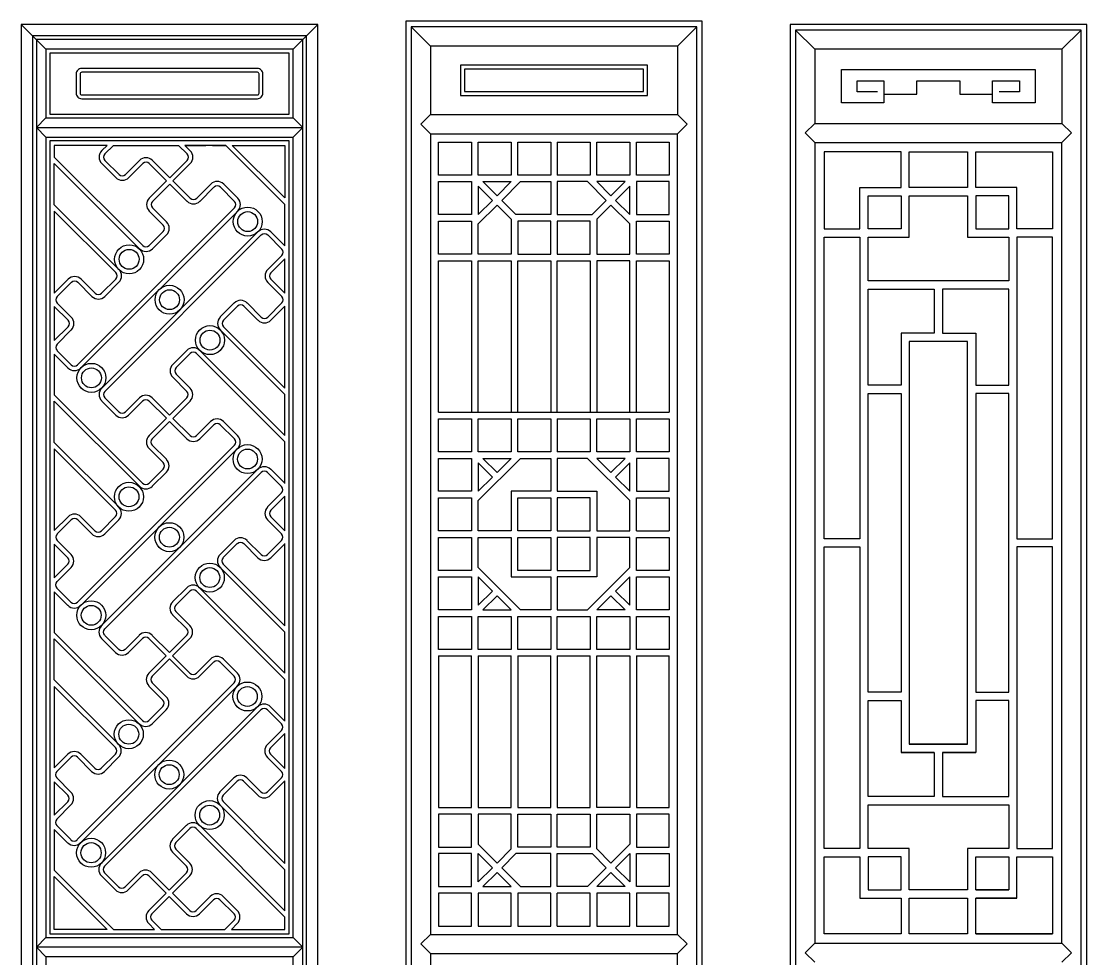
# Model space of a CAD drawing. Extents: x -66030 to 95157, y -13132 to 45879.
# Drawn here: x -62806 to -60866, y 32747 to 34455 of the extents above; entities that cross this region are included whole.
import ezdxf

# ---------------------------------------------------------------- set-up
doc = ezdxf.new("R2010")
doc.units = 0
doc.header["$LTSCALE"] = 100
doc.header["$MEASUREMENT"] = 0
for name, color, linetype in [('3', 11, 'CONTINUOUS'), ('4', 121, 'CONTINUOUS'), ('7', 105, 'CONTINUOUS')]:
    doc.layers.add(name, color=color, linetype=linetype)

msp = doc.modelspace()

# ---------------------------------------------------------------- linework, layer by layer
at = {"layer": '3'}
for p, q in [((-62806.4, 34448.9), (-62761.4, 34403.9)), ((-62311.4, 34403.9), (-62266.4, 34448.9)), ((-62096.4, 34444.8), (-62061.4, 34409.8)), ((-61611.4, 34409.8), (-61576.4, 34444.8)), ((-61396.4, 34438.9), (-61361.4, 34403.9)), ((-60911.4, 34403.9), (-60876.4, 34438.9)), ((-62061.4, 34284.8), (-62078.9, 34267.3)), ((-61611.4, 34284.8), (-61593.9, 34267.3)), ((-62761.4, 34278.9), (-62778.9, 34261.4)), ((-62778.9, 34261.4), (-62761.4, 34243.9)), ((-62311.4, 34278.9), (-62293.9, 34261.4)), ((-62311.4, 34243.9), (-62293.9, 34261.4)), ((-62078.9, 34267.3), (-62061.4, 34249.8)), ((-61361.4, 34268.9), (-61378.9, 34251.4)), ((-60911.4, 34268.9), (-60893.9, 34251.4)), ((-61378.9, 34251.4), (-61361.4, 34233.9)), ((-60911.4, 34233.9), (-60893.9, 34251.4)), ((-62659.7, 34219.3), (-62650, 34228.9)), ((-62654, 34213.3), (-62638.3, 34228.9)), ((-62530.4, 34228.9), (-62520.2, 34228.9)), ((-62520.2, 34228.9), (-62504.6, 34213.3)), ((-62508.4, 34228.9), (-62470.4, 34228.9)), ((-62508.4, 34228.9), (-62498.7, 34219.2)), ((-62458.4, 34228.9), (-62433.8, 34228.9)), ((-62326.4, 34121.4), (-62433.8, 34228.9)), ((-62326.4, 34133.2), (-62422.1, 34228.9)), ((-62422.1, 34228.9), (-62398.4, 34228.9)), ((-62386.4, 34228.9), (-62326.4, 34228.9)), ((-61986.4, 34234.8), (-61986.4, 34174.8)), ((-61974.4, 34174.8), (-61974.4, 34234.8)), ((-61914.4, 34234.8), (-61914.4, 34174.8)), ((-61902.4, 34174.8), (-61902.4, 34234.8)), ((-61842.4, 34234.8), (-61842.4, 34174.8)), ((-61830.4, 34234.8), (-61830.4, 34174.8)), ((-61770.4, 34234.8), (-61770.4, 34174.8)), ((-61758.4, 34174.8), (-61758.4, 34234.8)), ((-61698.4, 34234.8), (-61698.4, 34174.8)), ((-61686.4, 34174.8), (-61686.4, 34234.8)), ((-62746.4, 34207.3), (-62585.2, 34046.2)), ((-61204.4, 34151.9), (-61204.4, 34216.9)), ((-61189.4, 34151.9), (-61189.4, 34216.9)), ((-61083.4, 34216.9), (-61083.4, 34151.9)), ((-61068.4, 34151.9), (-61068.4, 34216.9)), ((-62746.4, 34195.8), (-62591, 34040.4)), ((-62634.2, 34170.2), (-62659.7, 34195.7)), ((-62628.4, 34176), (-62654, 34201.5)), ((-62591.1, 34201.5), (-62616.7, 34176)), ((-62585.1, 34195.7), (-62610.7, 34170.2)), ((-62541.8, 34164.2), (-62573.4, 34195.7)), ((-62536.1, 34170), (-62567.6, 34201.5)), ((-62504.6, 34201.6), (-62536.1, 34170)), ((-62498.7, 34195.7), (-62530.2, 34164.2)), ((-62573.4, 34132.7), (-62541.8, 34164.2)), ((-62530.2, 34164.2), (-62498.8, 34132.7)), ((-61986.4, 34174.8), (-62046.4, 34174.8)), ((-61914.4, 34174.8), (-61974.4, 34174.8)), ((-61842.4, 34174.8), (-61902.4, 34174.8)), ((-61770.4, 34174.8), (-61830.4, 34174.8)), ((-61698.4, 34174.8), (-61758.4, 34174.8)), ((-61626.4, 34174.8), (-61686.4, 34174.8)), ((-62567.6, 34126.9), (-62536.1, 34158.4)), ((-62536.1, 34158.4), (-62504.5, 34126.9)), ((-62487, 34132.7), (-62461.4, 34158.3)), ((-62481, 34126.9), (-62455.5, 34152.5)), ((-62443.7, 34152.5), (-62418.1, 34126.9)), ((-62437.8, 34158.3), (-62412.2, 34132.7)), ((-62046.4, 34162.8), (-61986.4, 34162.8)), ((-61986.4, 34162.8), (-61986.4, 34102.8)), ((-61974.4, 34154.4), (-61974.4, 34102.8)), ((-61948.6, 34128.6), (-61974.4, 34154.4)), ((-61965.9, 34162.8), (-61914.4, 34162.8)), ((-61940.1, 34137.1), (-61965.9, 34162.8)), ((-61914.4, 34162.8), (-61940.1, 34137.1)), ((-61626.4, 34162.8), (-61686.4, 34162.8)), ((-61686.4, 34162.8), (-61686.4, 34102.8)), ((-61279.4, 34151.9), (-61204.4, 34151.9)), ((-61279.4, 34076.9), (-61279.4, 34151.9)), ((-61083.4, 34151.9), (-61189.4, 34151.9)), ((-60993.4, 34151.9), (-61068.4, 34151.9)), ((-60993.4, 34076.9), (-60993.4, 34151.9)), ((-61974.4, 34102.8), (-61948.6, 34128.6)), ((-62628.5, 34002.9), (-62746.4, 34120.7)), ((-62634.4, 33997), (-62746.4, 34109)), ((-62418.1, 34115.1), (-62703.9, 33829.3)), ((-62412.2, 34109.2), (-62697.9, 33823.6)), ((-62547.8, 34083.6), (-62573.4, 34109.2)), ((-62541.9, 34089.5), (-62567.6, 34115.2)), ((-61986.4, 34102.8), (-62046.4, 34102.8)), ((-62046.4, 34090.8), (-61986.4, 34090.8)), ((-61986.4, 34090.8), (-61986.4, 34030.8)), ((-61686.4, 34102.8), (-61626.4, 34102.8)), ((-61686.4, 34090.8), (-61626.4, 34090.8)), ((-61686.4, 34030.8), (-61686.4, 34090.8)), ((-62660, 33786.7), (-62375.4, 34071.3)), ((-62573.5, 34046.2), (-62547.8, 34071.9)), ((-62351.9, 34071.3), (-62326.4, 34045.8)), ((-61344.4, 34076.9), (-61279.4, 34076.9)), ((-60928.4, 34076.9), (-60993.4, 34076.9)), ((-62369.4, 34065.6), (-62654.2, 33780.7)), ((-62567.5, 34040.4), (-62541.9, 34066)), ((-62332.1, 34040), (-62357.7, 34065.6)), ((-61344.4, 34061.9), (-61279.4, 34061.9)), ((-61279.4, 34061.9), (-61279.4, 33512.4)), ((-60993.4, 34061.9), (-60993.4, 33512.4)), ((-60928.4, 34061.9), (-60993.4, 34061.9)), ((-62357.7, 34002.7), (-62332.1, 34028.3)), ((-61986.4, 34030.8), (-62046.4, 34030.8)), ((-61986.4, 34030.8), (-61986.4, 34030.8)), ((-61626.4, 34030.8), (-61686.4, 34030.8)), ((-61686.4, 34030.8), (-61686.4, 34030.8)), ((-62326.4, 34022.3), (-62351.9, 33996.7)), ((-62046.4, 34018.8), (-61986.4, 34018.8)), ((-61986.4, 34018.8), (-61986.4, 33742.8)), ((-61686.4, 34018.8), (-61626.4, 34018.8)), ((-61686.4, 33742.8), (-61686.4, 34018.8)), ((-62746.4, 33959.7), (-62721, 33985)), ((-62741, 33953.5), (-62715.1, 33979.4)), ((-62703.4, 33979.4), (-62677.7, 33953.7)), ((-62697.5, 33985), (-62671.9, 33959.5)), ((-62660.2, 33959.5), (-62634.4, 33985.3)), ((-62654.2, 33953.7), (-62628.5, 33979.4)), ((-62332.1, 33953.6), (-62357.7, 33979.2)), ((-62351.9, 33985), (-62326.4, 33959.4)), ((-62721.2, 33910.2), (-62746.4, 33935.3)), ((-62715.4, 33916.1), (-62741, 33941.7)), ((-62444.1, 33916.3), (-62418.6, 33941.8)), ((-62412.7, 33935.9), (-62438.2, 33910.4)), ((-62375.4, 33910.3), (-62400.9, 33935.9)), ((-62395.1, 33941.8), (-62369.5, 33916.2)), ((-62357.7, 33916.2), (-62332.1, 33941.9)), ((-62326.4, 33935.8), (-62351.8, 33910.3)), ((-62746.4, 33873.3), (-62721.2, 33898.4)), ((-62741.2, 33866.7), (-62715.4, 33892.6)), ((-62326.4, 33775), (-62444.1, 33892.7)), ((-62438.2, 33898.6), (-62326.4, 33786.7)), ((-62715.6, 33829.3), (-62741.2, 33854.9)), ((-62530.5, 33829.9), (-62504.9, 33855.4)), ((-62481.4, 33855.4), (-62326.4, 33700.4)), ((-62721.4, 33823.6), (-62746.4, 33848.5)), ((-62499.1, 33849.6), (-62524.6, 33824)), ((-62326.4, 33688.6), (-62487.3, 33849.6)), ((-62504.9, 33780.8), (-62530.5, 33806.4)), ((-62524.6, 33812.3), (-62499, 33786.7)), ((-62746.4, 33774.5), (-62585.5, 33613.7)), ((-62746.4, 33763), (-62591.3, 33607.9)), ((-62634.5, 33737.7), (-62660, 33763.2)), ((-62654.2, 33769), (-62628.7, 33743.4)), ((-62616.9, 33743.4), (-62591.4, 33769)), ((-62585.4, 33763.2), (-62611, 33737.7)), ((-62542.1, 33731.7), (-62573.7, 33763.2)), ((-62567.9, 33769), (-62536.4, 33737.5)), ((-62536.4, 33737.5), (-62504.9, 33769)), ((-62499, 33763.2), (-62530.5, 33731.6)), ((-62046.4, 33742.8), (-61626.4, 33742.8)), ((-62573.7, 33700.1), (-62542.1, 33731.7)), ((-62567.9, 33694.4), (-62536.4, 33725.9)), ((-62536.4, 33725.9), (-62504.8, 33694.4)), ((-62530.5, 33731.6), (-62499.1, 33700.1)), ((-62487.3, 33700.1), (-62461.6, 33725.8)), ((-62481.3, 33694.4), (-62455.8, 33719.9)), ((-62444, 33719.9), (-62418.4, 33694.3)), ((-62438.1, 33725.8), (-62412.5, 33700.2)), ((-62046.4, 33730.8), (-61986.4, 33730.8)), ((-62046.4, 33730.8), (-61986.4, 33730.8)), ((-61986.4, 33730.8), (-61986.4, 33670.8)), ((-61974.4, 33730.8), (-61914.4, 33730.8)), ((-61902.4, 33730.8), (-61842.4, 33730.8)), ((-61842.4, 33730.8), (-61842.4, 33670.8)), ((-61830.4, 33730.8), (-61770.4, 33730.8)), ((-61830.4, 33730.8), (-61830.4, 33670.8)), ((-61758.4, 33730.8), (-61698.4, 33730.8)), ((-61686.4, 33730.8), (-61626.4, 33730.8)), ((-61686.4, 33730.8), (-61626.4, 33730.8)), ((-61686.4, 33670.8), (-61686.4, 33730.8)), ((-62628.8, 33570.4), (-62746.4, 33687.9)), ((-62418.4, 33682.6), (-62704.2, 33396.8)), ((-62542.2, 33657), (-62567.9, 33682.6)), ((-62634.7, 33564.5), (-62746.4, 33676.2)), ((-62412.5, 33676.7), (-62698.2, 33391)), ((-62548.1, 33651.1), (-62573.7, 33676.6)), ((-61986.4, 33670.8), (-62046.4, 33670.8)), ((-61626.4, 33670.8), (-61686.4, 33670.8)), ((-62046.4, 33658.8), (-61986.4, 33658.8)), ((-61986.4, 33658.8), (-61986.4, 33598.8)), ((-61626.4, 33658.8), (-61686.4, 33658.8)), ((-61686.4, 33658.8), (-61686.4, 33598.8)), ((-62660.3, 33354.2), (-62375.7, 33638.8)), ((-62369.7, 33633), (-62654.5, 33348.2)), ((-62573.8, 33613.7), (-62548.1, 33639.3)), ((-62567.8, 33607.9), (-62542.2, 33633.5)), ((-62332.4, 33607.5), (-62357.9, 33633)), ((-62352.2, 33638.8), (-62326.6, 33613.3)), ((-62357.9, 33570.2), (-62332.4, 33595.7)), ((-62326.6, 33589.7), (-62352.2, 33564.2)), ((-62326.6, 33589.7), (-62352.2, 33564.2)), ((-61986.4, 33598.8), (-62046.4, 33598.8)), ((-62046.4, 33586.8), (-61986.4, 33586.8)), ((-61986.4, 33586.8), (-61986.4, 33526.8)), ((-61686.4, 33598.8), (-61626.4, 33598.8)), ((-61686.4, 33526.8), (-61686.4, 33586.8)), ((-61686.4, 33586.8), (-61626.4, 33586.8)), ((-62746.4, 33527.4), (-62721.3, 33552.5)), ((-62741.3, 33521), (-62715.4, 33546.9)), ((-62703.7, 33546.9), (-62678, 33521.2)), ((-62697.8, 33552.5), (-62672.2, 33527)), ((-62660.5, 33527), (-62634.7, 33552.7)), ((-62654.5, 33521.2), (-62628.8, 33546.9)), ((-62332.4, 33521.1), (-62357.9, 33546.7)), ((-62352.2, 33552.5), (-62326.6, 33526.9)), ((-62352.2, 33552.5), (-62326.6, 33526.9)), ((-61986.4, 33526.8), (-62046.4, 33526.8)), ((-61686.4, 33526.8), (-61626.4, 33526.8)), ((-62715.6, 33483.6), (-62741.3, 33509.2)), ((-62444.4, 33483.7), (-62418.9, 33509.3)), ((-62395.4, 33509.3), (-62369.8, 33483.7)), ((-62358, 33483.7), (-62332.4, 33509.3)), ((-62046.4, 33514.8), (-61986.4, 33514.8)), ((-61986.4, 33514.8), (-61986.4, 33454.8)), ((-61686.4, 33514.8), (-61626.4, 33514.8)), ((-61686.4, 33454.8), (-61686.4, 33514.8)), ((-61279.4, 33512.4), (-61344.4, 33512.4)), ((-61279.4, 33512.4), (-61279.4, 33512.4)), ((-60993.4, 33512.4), (-60928.4, 33512.4)), ((-62721.5, 33477.7), (-62746.4, 33502.5)), ((-62413, 33503.4), (-62438.5, 33477.9)), ((-62413, 33503.4), (-62438.5, 33477.9)), ((-62375.6, 33477.8), (-62401.2, 33503.4)), ((-62375.6, 33477.8), (-62401.2, 33503.4)), ((-62326.6, 33503.3), (-62352.1, 33477.8)), ((-62326.6, 33503.3), (-62352.1, 33477.8)), ((-61344.4, 33497.4), (-61279.4, 33497.4)), ((-61279.4, 33497.4), (-61279.4, 32947.9)), ((-60993.4, 33497.4), (-60993.4, 32947.9)), ((-60928.4, 33497.4), (-60993.4, 33497.4)), ((-62746.4, 33441.1), (-62721.5, 33465.9)), ((-62438.5, 33466.1), (-62326.4, 33353.9)), ((-62438.5, 33466.1), (-62326.4, 33353.9)), ((-62741.5, 33434.1), (-62715.6, 33460)), ((-62326.4, 33342.2), (-62444.4, 33460.2)), ((-61986.4, 33454.8), (-62046.4, 33454.8)), ((-61626.4, 33454.8), (-61686.4, 33454.8)), ((-62046.4, 33442.8), (-61986.4, 33442.8)), ((-61986.4, 33442.8), (-61986.4, 33382.8)), ((-61686.4, 33442.8), (-61626.4, 33442.8)), ((-61686.4, 33382.8), (-61686.4, 33442.8)), ((-62721.7, 33391), (-62746.4, 33415.7)), ((-62715.9, 33396.8), (-62741.5, 33422.4)), ((-62530.8, 33397.4), (-62505.2, 33422.9)), ((-62499.4, 33417), (-62524.9, 33391.5)), ((-62326.4, 33255.8), (-62487.6, 33417)), ((-62481.7, 33422.9), (-62326.4, 33267.6)), ((-62505.2, 33348.3), (-62530.8, 33373.9)), ((-62524.9, 33379.7), (-62499.3, 33354.1)), ((-61986.4, 33382.8), (-62046.4, 33382.8)), ((-62046.4, 33370.8), (-61986.4, 33370.8)), ((-61986.4, 33370.8), (-61986.4, 33310.8)), ((-61626.4, 33382.8), (-61686.4, 33382.8)), ((-61686.4, 33370.8), (-61626.4, 33370.8)), ((-61686.4, 33310.8), (-61686.4, 33370.8)), ((-62746.4, 33341.7), (-62585.8, 33181.1)), ((-62746.4, 33330.2), (-62591.6, 33175.4)), ((-62634.8, 33305.1), (-62660.3, 33330.7)), ((-62654.5, 33336.4), (-62629, 33310.9)), ((-62617.2, 33310.9), (-62591.7, 33336.4)), ((-62585.7, 33330.7), (-62611.2, 33305.1)), ((-62542.4, 33299.2), (-62573.9, 33330.7)), ((-62568.2, 33336.4), (-62536.7, 33305)), ((-62536.7, 33305), (-62505.2, 33336.5)), ((-62499.3, 33330.6), (-62530.8, 33299.1)), ((-61986.4, 33310.8), (-62046.4, 33310.8)), ((-61626.4, 33310.8), (-61686.4, 33310.8)), ((-62573.9, 33267.6), (-62542.4, 33299.2)), ((-62568.2, 33261.9), (-62536.7, 33293.4)), ((-62536.7, 33293.4), (-62505.1, 33261.9)), ((-62530.8, 33299.1), (-62499.4, 33267.6)), ((-62487.6, 33267.6), (-62461.9, 33293.3)), ((-62438.4, 33293.3), (-62412.8, 33267.7)), ((-62046.4, 33298.8), (-61986.4, 33298.8)), ((-61986.4, 33022.8), (-61986.4, 33298.8)), ((-61974.4, 33298.8), (-61914.4, 33298.8)), ((-61902.4, 33298.8), (-61842.4, 33298.8)), ((-61830.4, 33298.8), (-61770.4, 33298.8)), ((-61758.4, 33298.8), (-61698.4, 33298.8)), ((-61686.4, 33298.8), (-61626.4, 33298.8)), ((-61686.4, 33298.8), (-61686.4, 33022.8)), ((-62481.6, 33261.9), (-62456.1, 33287.4)), ((-62444.3, 33287.4), (-62418.7, 33261.8)), ((-62629.1, 33137.9), (-62746.4, 33255.1)), ((-62635, 33132), (-62746.4, 33243.3)), ((-62418.7, 33250), (-62704.5, 32964.3)), ((-62412.8, 33244.2), (-62698.5, 32958.5)), ((-62548.4, 33218.6), (-62573.9, 33244.1)), ((-62542.5, 33224.4), (-62568.2, 33250.1)), ((-62660.6, 32921.7), (-62376, 33206.3)), ((-62370, 33200.5), (-62654.8, 32915.7)), ((-62574.1, 33181.1), (-62548.4, 33206.8)), ((-62568.1, 33175.4), (-62542.5, 33200.9)), ((-62332.7, 33175), (-62358.2, 33200.5)), ((-62352.5, 33206.3), (-62326.9, 33180.7)), ((-62358.2, 33137.7), (-62332.7, 33163.2)), ((-62326.9, 33157.2), (-62352.5, 33131.7)), ((-62746.4, 33095.2), (-62721.6, 33120)), ((-62698.1, 33120), (-62672.5, 33094.4)), ((-62660.8, 33094.4), (-62635, 33120.2)), ((-62352.5, 33119.9), (-62326.9, 33094.3)), ((-62741.6, 33088.4), (-62715.7, 33114.3)), ((-62703.9, 33114.3), (-62678.3, 33088.7)), ((-62654.8, 33088.7), (-62629.1, 33114.3)), ((-62332.6, 33088.6), (-62358.2, 33114.2)), ((-62721.8, 33045.1), (-62746.4, 33069.7)), ((-62715.9, 33051), (-62741.6, 33076.7)), ((-62444.7, 33051.2), (-62419.2, 33076.7)), ((-62413.3, 33070.9), (-62438.8, 33045.3)), ((-62375.9, 33045.3), (-62401.5, 33070.9)), ((-62395.7, 33076.7), (-62370.1, 33051.1)), ((-62358.3, 33051.1), (-62332.6, 33076.8)), ((-62326.9, 33070.8), (-62352.4, 33045.3)), ((-62746.4, 33008.9), (-62721.8, 33033.4)), ((-62741.8, 33001.6), (-62715.9, 33027.5)), ((-62326.4, 32909.3), (-62444.7, 33027.7)), ((-62438.8, 33033.6), (-62326.4, 32921.1)), ((-62046.4, 33022.8), (-61986.4, 33022.8)), ((-61686.4, 33022.8), (-61626.4, 33022.8)), ((-61986.4, 33010.8), (-62046.4, 33010.8)), ((-61986.4, 33010.8), (-61986.4, 33010.8)), ((-61986.4, 32950.8), (-61986.4, 33010.8)), ((-61626.4, 33010.8), (-61686.4, 33010.8)), ((-61686.4, 33010.8), (-61686.4, 33010.8)), ((-61686.4, 33010.8), (-61686.4, 32950.8)), ((-62722, 32958.5), (-62746.4, 32982.9)), ((-62716.2, 32964.3), (-62741.8, 32989.9)), ((-62531.1, 32964.9), (-62505.5, 32990.4)), ((-62499.6, 32984.5), (-62525.2, 32959)), ((-62326.4, 32823), (-62487.9, 32984.5)), ((-62482, 32990.4), (-62326.4, 32834.7)), ((-62505.5, 32915.7), (-62531.1, 32941.3)), ((-62525.2, 32947.2), (-62499.6, 32921.6)), ((-62046.4, 32950.8), (-61986.4, 32950.8)), ((-61686.4, 32950.8), (-61626.4, 32950.8)), ((-61279.4, 32947.9), (-61344.4, 32947.9)), ((-60993.4, 32947.9), (-60928.4, 32947.9)), ((-61986.4, 32938.8), (-62046.4, 32938.8)), ((-61986.4, 32878.8), (-61986.4, 32938.8)), ((-61974.4, 32887.3), (-61974.4, 32938.8)), ((-61974.4, 32938.8), (-61948.6, 32913.1)), ((-61686.4, 32938.8), (-61626.4, 32938.8)), ((-61686.4, 32878.8), (-61686.4, 32938.8)), ((-61344.4, 32932.9), (-61279.4, 32932.9)), ((-61279.4, 32932.9), (-61279.4, 32857.9)), ((-60993.4, 32932.9), (-60928.4, 32932.9)), ((-60993.4, 32857.9), (-60993.4, 32932.9)), ((-62746.4, 32908.9), (-62638.4, 32800.9)), ((-62654.8, 32903.9), (-62629.3, 32878.4)), ((-62617.5, 32878.4), (-62592, 32903.9)), ((-62568.5, 32903.9), (-62537, 32872.4)), ((-62537, 32872.4), (-62505.5, 32904)), ((-61948.6, 32913.1), (-61974.4, 32887.3)), ((-61940.1, 32904.6), (-61965.9, 32878.8)), ((-61914.4, 32878.8), (-61940.1, 32904.6)), ((-62746.4, 32897.3), (-62650, 32800.9)), ((-62635.1, 32872.6), (-62660.6, 32898.2)), ((-62586, 32898.2), (-62611.5, 32872.6)), ((-62542.7, 32866.6), (-62574.2, 32898.2)), ((-62499.6, 32898.1), (-62531.1, 32866.6)), ((-62574.2, 32835.1), (-62542.7, 32866.6)), ((-62531.1, 32866.6), (-62499.6, 32835.1)), ((-62046.4, 32878.8), (-61986.4, 32878.8)), ((-61986.4, 32866.8), (-62046.4, 32866.8)), ((-61986.4, 32806.8), (-61986.4, 32866.8)), ((-61974.4, 32866.8), (-61974.4, 32806.8)), ((-61914.4, 32866.8), (-61974.4, 32866.8)), ((-61965.9, 32878.8), (-61914.4, 32878.8)), ((-61914.4, 32806.8), (-61914.4, 32866.8)), ((-61902.4, 32866.8), (-61902.4, 32806.8)), ((-61842.4, 32866.8), (-61902.4, 32866.8)), ((-61842.4, 32806.8), (-61842.4, 32866.8)), ((-61830.4, 32806.8), (-61830.4, 32866.8)), ((-61770.4, 32866.8), (-61830.4, 32866.8)), ((-61770.4, 32806.8), (-61770.4, 32866.8)), ((-61758.4, 32866.8), (-61758.4, 32806.8)), ((-61698.4, 32866.8), (-61758.4, 32866.8)), ((-61698.4, 32806.8), (-61698.4, 32866.8)), ((-61626.4, 32878.8), (-61686.4, 32878.8)), ((-61626.4, 32866.8), (-61686.4, 32866.8)), ((-61686.4, 32866.8), (-61686.4, 32806.8)), ((-62536.9, 32860.9), (-62568.5, 32829.3)), ((-62505.4, 32829.3), (-62536.9, 32860.9)), ((-62487.9, 32835.1), (-62462.2, 32860.7)), ((-62456.4, 32854.9), (-62481.9, 32829.3)), ((-62419, 32829.3), (-62444.6, 32854.9)), ((-62438.7, 32860.7), (-62413.1, 32835.1)), ((-61279.4, 32857.9), (-61204.4, 32857.9)), ((-61204.4, 32857.9), (-61204.4, 32792.9)), ((-61189.4, 32792.9), (-61189.4, 32857.9)), ((-61189.4, 32857.9), (-61083.4, 32857.9)), ((-61083.4, 32857.9), (-61083.4, 32792.9)), ((-61068.4, 32857.9), (-60993.4, 32857.9)), ((-60993.4, 32857.9), (-61068.4, 32857.9)), ((-61068.4, 32792.9), (-61068.4, 32857.9)), ((-62563.6, 32800.9), (-62574.2, 32811.6)), ((-62568.5, 32817.6), (-62551.8, 32800.9)), ((-62435.6, 32800.9), (-62419, 32817.5)), ((-62413.1, 32811.6), (-62423.8, 32800.9)), ((-62078.9, 32774.3), (-62061.4, 32791.8)), ((-61611.4, 32791.8), (-61593.9, 32774.3)), ((-62778.9, 32768.4), (-62761.4, 32785.9)), ((-62761.4, 32750.9), (-62778.9, 32768.4)), ((-62311.4, 32785.9), (-62293.9, 32768.4)), ((-62311.4, 32750.9), (-62293.9, 32768.4)), ((-62061.4, 32756.8), (-62078.9, 32774.3)), ((-61611.4, 32756.8), (-61593.9, 32774.3)), ((-61378.9, 32758.4), (-61361.4, 32775.9)), ((-60911.4, 32775.9), (-60893.9, 32758.4)), ((-61361.4, 32740.9), (-61378.9, 32758.4)), ((-60911.4, 32740.9), (-60893.9, 32758.4))]:
    msp.add_line(p, q, dxfattribs=at)
for points in [[(-62096.4, 31884.8), (-61576.4, 31884.8), (-61576.4, 34444.8), (-62096.4, 34444.8)], [(-61396.4, 31878.9), (-60876.4, 31878.9), (-60876.4, 34438.9), (-61396.4, 34438.9)], [(-62778.9, 34421.4), (-62778.9, 31896.4), (-62293.9, 31896.4), (-62293.9, 34421.4)], [(-62318.4, 34396.9), (-62754.4, 34396.9), (-62754.4, 34285.9), (-62318.4, 34285.9)], [(-62006.4, 34319.8), (-61666.4, 34319.8), (-61666.4, 34374.8), (-62006.4, 34374.8)], [(-61999.4, 34326.8), (-61673.4, 34326.8), (-61673.4, 34367.8), (-61999.4, 34367.8)], [(-62754.4, 34236.9), (-62754.4, 32792.9), (-62318.4, 32792.9), (-62318.4, 34236.9)], [(-61931.6, 34128.6), (-61897.4, 34162.8), (-61842.4, 34162.8), (-61842.4, 34102.8), (-61905.9, 34102.8)], [(-61830.4, 34102.8), (-61766.8, 34102.8), (-61741.1, 34128.6), (-61775.3, 34162.8), (-61830.4, 34162.8)], [(-61758.4, 34162.8), (-61732.6, 34137.1), (-61706.8, 34162.8)], [(-61698.4, 34102.8), (-61698.4, 34154.4), (-61724.1, 34128.6)], [(-61264.4, 34061.9), (-61189.4, 34061.9), (-61189.4, 34136.9), (-61083.4, 34136.9), (-61083.4, 34061.9), (-61008.4, 34061.9), (-61008.4, 33981.9), (-61264.4, 33981.9)], [(-61264.4, 34136.9), (-61204.4, 34136.9), (-61204.4, 34076.9), (-61264.4, 34076.9)], [(-61068.4, 34076.9), (-61008.4, 34076.9), (-61008.4, 34136.9), (-61068.4, 34136.9)], [(-61974.4, 34030.8), (-61974.4, 34085.9), (-61940.1, 34120.1), (-61914.4, 34094.4), (-61914.4, 34030.8)], [(-61758.4, 34094.4), (-61758.4, 34030.8), (-61698.4, 34030.8), (-61698.4, 34085.9), (-61732.6, 34120.1)], [(-61842.4, 34090.8), (-61902.4, 34090.8), (-61902.4, 34030.8), (-61842.4, 34030.8)], [(-61830.4, 34030.8), (-61770.4, 34030.8), (-61770.4, 34090.8), (-61830.4, 34090.8)], [(-61204.4, 33791.9), (-61264.4, 33791.9), (-61264.4, 33966.9), (-61143.9, 33966.9), (-61143.9, 33886.9), (-61204.4, 33886.9)], [(-61128.9, 33886.9), (-61068.4, 33886.9), (-61068.4, 33791.9), (-61008.4, 33791.9), (-61008.4, 33966.9), (-61128.9, 33966.9)], [(-61264.4, 33776.9), (-61204.4, 33776.9), (-61204.4, 33232.9), (-61264.4, 33232.9)], [(-61068.4, 33232.9), (-61008.4, 33232.9), (-61008.4, 33776.9), (-61068.4, 33776.9)], [(-61974.4, 33670.8), (-61974.4, 33730.8), (-61914.4, 33730.8), (-61914.4, 33670.8)], [(-61758.4, 33670.8), (-61758.4, 33730.8), (-61698.4, 33730.8), (-61698.4, 33670.8)], [(-61914.4, 33526.8), (-61974.4, 33526.8), (-61974.4, 33581.9), (-61897.4, 33658.8), (-61842.4, 33658.8), (-61842.4, 33598.8), (-61914.4, 33598.8)], [(-61974.4, 33598.8), (-61948.6, 33624.6), (-61974.4, 33650.4)], [(-61965.9, 33658.8), (-61914.4, 33658.8), (-61940.1, 33633.1)], [(-61830.4, 33598.8), (-61758.4, 33598.8), (-61758.4, 33526.8), (-61698.4, 33526.8), (-61698.4, 33581.9), (-61775.3, 33658.8), (-61830.4, 33658.8)], [(-61732.6, 33633.1), (-61706.8, 33658.8), (-61758.4, 33658.8)], [(-61698.4, 33598.8), (-61698.4, 33650.4), (-61724.1, 33624.6)], [(-61902.4, 33526.8), (-61902.4, 33586.8), (-61842.4, 33586.8), (-61842.4, 33526.8)], [(-61830.4, 33526.8), (-61770.4, 33526.8), (-61770.4, 33586.8), (-61830.4, 33586.8)], [(-61914.4, 33514.8), (-61914.4, 33442.8), (-61842.4, 33442.8), (-61842.4, 33382.8), (-61897.4, 33382.8), (-61974.4, 33459.8), (-61974.4, 33514.8)], [(-61842.4, 33514.8), (-61842.4, 33454.8), (-61902.4, 33454.8), (-61902.4, 33514.8)], [(-61830.4, 33382.8), (-61775.3, 33382.8), (-61698.4, 33459.8), (-61698.4, 33514.8), (-61758.4, 33514.8), (-61758.4, 33442.8), (-61830.4, 33442.8)], [(-61830.4, 33514.8), (-61830.4, 33454.8), (-61770.4, 33454.8), (-61770.4, 33514.8)], [(-61974.4, 33391.3), (-61948.6, 33417.1), (-61974.4, 33442.8)], [(-61698.4, 33391.3), (-61698.4, 33442.8), (-61724.1, 33417.1)], [(-61965.9, 33382.8), (-61914.4, 33382.8), (-61940.1, 33408.6)], [(-61732.6, 33408.6), (-61706.8, 33382.8), (-61758.4, 33382.8)], [(-61974.4, 33310.8), (-61974.4, 33370.8), (-61914.4, 33370.8), (-61914.4, 33310.8)], [(-61842.4, 33310.8), (-61902.4, 33310.8), (-61902.4, 33370.8), (-61842.4, 33370.8)], [(-61830.4, 33370.8), (-61770.4, 33370.8), (-61770.4, 33310.8), (-61830.4, 33310.8)], [(-61758.4, 33310.8), (-61758.4, 33370.8), (-61698.4, 33370.8), (-61698.4, 33310.8)], [(-61189.4, 32947.9), (-61264.4, 32947.9), (-61264.4, 33027.9), (-61008.4, 33027.9), (-61008.4, 32947.9), (-61083.4, 32947.9), (-61083.4, 32872.9), (-61189.4, 32872.9)], [(-61974.4, 33010.8), (-61974.4, 32955.8), (-61940.1, 32921.6), (-61914.4, 32947.3), (-61914.4, 33010.8)], [(-61842.4, 32950.8), (-61902.4, 32950.8), (-61902.4, 33010.8), (-61842.4, 33010.8)], [(-61830.4, 33010.8), (-61770.4, 33010.8), (-61770.4, 32950.8), (-61830.4, 32950.8)], [(-61758.4, 32947.3), (-61758.4, 33010.8), (-61698.4, 33010.8), (-61698.4, 32955.8), (-61732.6, 32921.6)], [(-61931.6, 32913.1), (-61897.4, 32878.8), (-61842.4, 32878.8), (-61842.4, 32938.8), (-61905.9, 32938.8)], [(-61830.4, 32938.8), (-61766.8, 32938.8), (-61741.1, 32913.1), (-61775.3, 32878.8), (-61830.4, 32878.8)], [(-61698.4, 32938.8), (-61698.4, 32887.3), (-61724.1, 32913.1)], [(-61204.4, 32872.9), (-61204.4, 32932.9), (-61264.4, 32932.9), (-61264.4, 32872.9)], [(-61758.4, 32878.8), (-61732.6, 32904.6), (-61706.8, 32878.8)]]:
    msp.add_lwpolyline(points, close=True, dxfattribs=at)
for points in [[(-62696.4, 34313.9), (-62376.4, 34313.9, 0.414214), (-62366.4, 34323.9), (-62366.4, 34358.9, 0.414214), (-62376.4, 34368.9), (-62696.4, 34368.9, 0.414214), (-62706.4, 34358.9), (-62706.4, 34323.9, 0.414214)], [(-62696.4, 34320.9), (-62376.4, 34320.9, 0.414214), (-62373.4, 34323.9), (-62373.4, 34358.9, 0.414214), (-62376.4, 34361.9), (-62696.4, 34361.9, 0.414214), (-62699.4, 34358.9), (-62699.4, 34323.9, 0.414214)]]:
    msp.add_lwpolyline(points, format="xyb", close=True, dxfattribs=at)
for points in [[(-61247.5, 34326.4), (-61284.4, 34326.4), (-61284.4, 34346.2), (-61235.5, 34346.2), (-61235.5, 34306.6), (-61312.8, 34306.6), (-61312.8, 34366.8), (-60960.4, 34366.8), (-60960.4, 34306.6), (-61037.7, 34306.6), (-61037.7, 34346.2), (-60988.7, 34346.2), (-60988.7, 34326.4), (-61025.6, 34326.4)], [(-61235.5, 34322.1), (-61175.9, 34322.1), (-61175.9, 34346.2), (-61097.2, 34346.2), (-61097.2, 34322.1), (-61037.7, 34322.1)], [(-61974.4, 33742.8), (-61974.4, 34018.8), (-61914.4, 34018.8), (-61914.4, 33742.8)], [(-61902.4, 33742.8), (-61902.4, 34018.8), (-61842.4, 34018.8), (-61842.4, 33742.8)], [(-61830.4, 33742.8), (-61830.4, 34018.8), (-61770.4, 34018.8), (-61770.4, 33742.8)], [(-61698.4, 33742.8), (-61698.4, 34018.8), (-61758.4, 34018.8), (-61758.4, 33742.8)], [(-61083.4, 33137.9), (-61189.4, 33137.9), (-61083.4, 33137.9), (-61083.4, 33871.9), (-61189.4, 33871.9), (-61189.4, 33137.9)], [(-61842.4, 33670.8), (-61902.4, 33670.8), (-61902.4, 33730.8), (-61842.4, 33730.8)], [(-61830.4, 33730.8), (-61770.4, 33730.8), (-61770.4, 33670.8), (-61830.4, 33670.8)], [(-61974.4, 33298.8), (-61974.4, 33022.8), (-61914.4, 33022.8), (-61914.4, 33298.8)], [(-61902.4, 33298.8), (-61902.4, 33022.8), (-61842.4, 33022.8), (-61842.4, 33298.8)], [(-61830.4, 33298.8), (-61830.4, 33022.8), (-61770.4, 33022.8), (-61770.4, 33298.8)], [(-61698.4, 33298.8), (-61698.4, 33022.8), (-61758.4, 33022.8), (-61758.4, 33298.8)], [(-61143.9, 33122.9), (-61204.4, 33122.9), (-61143.9, 33122.9), (-61143.9, 33042.9), (-61264.4, 33042.9), (-61264.4, 33217.9), (-61204.4, 33217.9), (-61204.4, 33122.9)], [(-61128.9, 33122.9), (-61068.4, 33122.9), (-61128.9, 33122.9), (-61128.9, 33042.9), (-61008.4, 33042.9), (-61008.4, 33217.9), (-61068.4, 33217.9), (-61068.4, 33122.9)], [(-61068.4, 32872.9), (-61008.4, 32872.9), (-61068.4, 32872.9), (-61068.4, 32932.9), (-61008.4, 32932.9), (-61008.4, 32872.9)]]:
    msp.add_lwpolyline(points, dxfattribs=at)
for centre, radius in [((-62394.1, 34090), 26.4), ((-62394.1, 34090), 18.1), ((-62610, 34021.3), 26.4), ((-62610, 34021.3), 18.1), ((-62536.4, 33947.7), 26.4), ((-62536.4, 33947.7), 18.1), ((-62462.8, 33874.1), 26.4), ((-62462.8, 33874.1), 18.1), ((-62678.7, 33805.4), 26.4), ((-62678.7, 33805.4), 18.1), ((-62394.4, 33657.5), 26.4), ((-62394.4, 33657.5), 18.1), ((-62610.3, 33588.8), 26.4), ((-62610.3, 33588.8), 18.1), ((-62536.7, 33515.2), 26.4), ((-62536.7, 33515.2), 18.1), ((-62463.1, 33441.6), 26.4), ((-62463.1, 33441.6), 18.1), ((-62679, 33372.9), 26.4), ((-62679, 33372.9), 18.1), ((-62394.7, 33225), 26.4), ((-62394.7, 33225), 26.4), ((-62394.7, 33225), 18.1), ((-62394.7, 33225), 18.1), ((-62610.6, 33156.3), 26.4), ((-62610.6, 33156.3), 18.1), ((-62537, 33082.7), 26.4), ((-62537, 33082.7), 18.1), ((-62463.4, 33009), 26.4), ((-62463.4, 33009), 18.1), ((-62679.3, 32940.4), 26.4), ((-62679.3, 32940.4), 18.4)]:
    msp.add_circle(centre, radius, dxfattribs=at)
for centre, radius, start, end in [((-62648, 34207.5), 16.6, 135, 225), ((-62648.1, 34207.4), 8.31, 135, 225), ((-62579.4, 34189.8), 16.6, 45, 135), ((-62510.5, 34207.4), 8.31, 315, 45), ((-62510.5, 34207.4), 16.6, 315, 45), ((-62579.2, 34189.9), 8.31, 45, 135), ((-62622.4, 34182), 16.6, 225, 315), ((-62622.5, 34181.8), 8.31, 225, 315), ((-62449.6, 34146.6), 16.6, 45, 135), ((-62449.6, 34146.6), 8.31, 45, 135), ((-62561.6, 34120.9), 16.6, 135, 225), ((-62561.7, 34121), 8.31, 135, 225), ((-62492.8, 34138.7), 16.6, 225, 315), ((-62492.9, 34138.6), 8.31, 225, 315), ((-62424, 34121), 8.31, 315, 45), ((-62424, 34121), 16.6, 315, 45), ((-62553.7, 34077.7), 16.6, 315, 45), ((-62553.7, 34077.7), 8.31, 315, 45), ((-62363.7, 34059.6), 16.6, 45, 135), ((-62363.5, 34059.7), 8.31, 45, 135), ((-62579.2, 34052.2), 16.6, 225, 315), ((-62579.4, 34052.1), 8.31, 225, 315), ((-62338, 34034.2), 8.31, 315, 45), ((-62709.2, 33973.3), 16.6, 45, 135), ((-62640.3, 33991.2), 8.31, 315, 45), ((-62640.3, 33991.2), 16.6, 315, 45), ((-62345.9, 33991), 16.6, 135, 225), ((-62346, 33990.9), 8.31, 135, 225), ((-62709.2, 33973.5), 8.31, 45, 135), ((-62735.1, 33947.6), 8.31, 135, 225), ((-62665.9, 33965.5), 16.6, 225, 315), ((-62666.1, 33965.4), 8.31, 225, 315), ((-62337.9, 33947.7), 8.31, 315, 45), ((-62406.8, 33930), 16.6, 45, 135), ((-62406.8, 33930), 8.31, 45, 135), ((-62727.1, 33904.3), 16.6, 315, 45), ((-62432.4, 33904.5), 16.6, 135, 225), ((-62363.6, 33922.1), 8.31, 225, 315), ((-62727.1, 33904.3), 8.31, 315, 45), ((-62432.4, 33904.5), 8.31, 135, 225), ((-62363.6, 33922.1), 16.6, 225, 315), ((-62735.4, 33860.8), 8.31, 135, 225), ((-62493.2, 33843.7), 16.6, 45, 135), ((-62493.2, 33843.7), 8.31, 45, 135), ((-62709.7, 33835.3), 16.6, 225, 315), ((-62709.8, 33835.2), 8.31, 225, 315), ((-62518.7, 33818.2), 16.6, 135, 225), ((-62518.7, 33818.2), 8.31, 135, 225), ((-62648.2, 33775), 16.6, 135, 225), ((-62648.4, 33774.9), 8.31, 135, 225), ((-62510.8, 33774.9), 8.31, 315, 45), ((-62510.8, 33774.9), 16.6, 315, 45), ((-62579.7, 33757.2), 16.6, 45, 135), ((-62579.5, 33757.3), 8.31, 45, 135), ((-62622.7, 33749.4), 16.6, 225, 315), ((-62622.8, 33749.3), 8.31, 225, 315), ((-62449.9, 33714), 16.6, 45, 135), ((-62449.9, 33714), 8.31, 45, 135), ((-62561.9, 33688.4), 16.6, 135, 225), ((-62493.2, 33706), 8.31, 225, 315), ((-62424.3, 33688.4), 16.6, 315, 45), ((-62562, 33688.5), 8.31, 135, 225), ((-62493.1, 33706.1), 16.6, 225, 315), ((-62424.3, 33688.4), 8.31, 315, 45), ((-62554, 33645.2), 8.31, 315, 45), ((-62554, 33645.2), 16.6, 315, 45), ((-62363.9, 33627), 16.6, 45, 135), ((-62363.8, 33627.2), 8.31, 45, 135), ((-62579.5, 33619.7), 16.6, 225, 315), ((-62579.7, 33619.6), 8.31, 225, 315), ((-62338.3, 33601.6), 8.31, 315, 45), ((-62640.6, 33558.6), 8.31, 315, 45), ((-62640.6, 33558.6), 16.6, 315, 45), ((-62346.2, 33558.4), 16.6, 135, 225), ((-62346.3, 33558.3), 8.31, 135, 225), ((-62346.3, 33558.3), 8.31, 135, 225), ((-62709.5, 33540.8), 16.6, 45, 135), ((-62709.5, 33541), 8.31, 45, 135), ((-62666.4, 33532.8), 8.31, 225, 315), ((-62735.4, 33515.1), 8.31, 135, 225), ((-62666.2, 33533), 16.6, 225, 315), ((-62407.1, 33497.5), 16.6, 45, 135), ((-62407.1, 33497.5), 8.31, 45, 135), ((-62407.1, 33497.5), 8.31, 45, 135), ((-62338.2, 33515.2), 8.31, 315, 45), ((-62727.4, 33471.8), 8.31, 315, 45), ((-62727.4, 33471.8), 16.6, 315, 45), ((-62432.7, 33472), 16.6, 135, 225), ((-62432.7, 33472), 8.31, 135, 225), ((-62432.7, 33472), 8.31, 135, 225), ((-62363.9, 33489.6), 16.6, 225, 315), ((-62363.9, 33489.6), 16.6, 225, 315), ((-62363.9, 33489.6), 8.31, 225, 315), ((-62735.7, 33428.3), 8.31, 135, 225), ((-62493.5, 33411.2), 16.6, 45, 135), ((-62493.5, 33411.2), 8.31, 45, 135), ((-62709.9, 33402.8), 16.6, 225, 315), ((-62710.1, 33402.7), 8.31, 225, 315), ((-62519, 33385.6), 16.6, 135, 225), ((-62519, 33385.6), 8.31, 135, 225), ((-62648.5, 33342.4), 16.6, 135, 225), ((-62511.1, 33342.4), 16.6, 315, 45), ((-62648.7, 33342.3), 8.31, 135, 225), ((-62579.9, 33324.7), 16.6, 45, 135), ((-62579.8, 33324.8), 8.31, 45, 135), ((-62511.1, 33342.4), 8.31, 315, 45), ((-62623.1, 33316.8), 8.31, 225, 315), ((-62623, 33316.9), 16.6, 225, 315), ((-62450.2, 33281.5), 16.6, 45, 135), ((-62450.2, 33281.5), 8.31, 45, 135), ((-62562.2, 33255.9), 16.6, 135, 225), ((-62562.3, 33256), 8.31, 135, 225), ((-62493.4, 33273.6), 16.6, 225, 315), ((-62493.5, 33273.5), 8.31, 225, 315), ((-62424.6, 33255.9), 8.31, 315, 45), ((-62424.6, 33255.9), 16.6, 315, 45), ((-62554.3, 33212.7), 8.31, 315, 45), ((-62554.3, 33212.7), 16.6, 315, 45), ((-62364.2, 33194.5), 16.6, 45, 135), ((-62364.1, 33194.6), 8.31, 45, 135), ((-62579.8, 33187.1), 16.6, 225, 315), ((-62579.9, 33187), 8.31, 225, 315), ((-62338.6, 33169.1), 8.31, 315, 45), ((-62640.9, 33126.1), 16.6, 315, 45), ((-62346.5, 33125.9), 16.6, 135, 225), ((-62709.8, 33108.2), 16.6, 45, 135), ((-62709.8, 33108.5), 8.31, 45, 135), ((-62640.9, 33126.1), 8.31, 315, 45), ((-62346.6, 33125.8), 8.31, 135, 225), ((-62735.7, 33082.6), 8.31, 135, 225), ((-62666.5, 33100.4), 16.6, 225, 315), ((-62666.7, 33100.3), 8.31, 225, 315), ((-62407.4, 33065), 16.6, 45, 135), ((-62338.5, 33082.7), 8.31, 315, 45), ((-62407.4, 33065), 8.31, 45, 135), ((-62727.7, 33039.3), 8.31, 315, 45), ((-62727.7, 33039.3), 16.6, 315, 45), ((-62433, 33039.4), 16.6, 135, 225), ((-62433, 33039.4), 8.31, 135, 225), ((-62364.2, 33057), 16.6, 225, 315), ((-62364.2, 33057), 8.31, 225, 315), ((-62736, 32995.7), 8.31, 135, 225), ((-62493.8, 32978.6), 16.6, 45, 135), ((-62493.8, 32978.6), 8.31, 45, 135), ((-62710.4, 32970.1), 8.31, 225, 315), ((-62519.3, 32953.1), 16.6, 135, 225), ((-62710.2, 32970.3), 16.6, 225, 315), ((-62519.3, 32953.1), 8.31, 135, 225), ((-62648.8, 32909.9), 16.6, 135, 225), ((-62649, 32909.8), 8.31, 135, 225), ((-62580.2, 32892.2), 16.6, 45, 135), ((-62511.3, 32909.9), 8.31, 315, 45), ((-62511.3, 32909.9), 16.6, 315, 45), ((-62580.1, 32892.3), 8.31, 45, 135), ((-62623.3, 32884.4), 16.6, 225, 315), ((-62623.4, 32884.3), 8.31, 225, 315), ((-62450.5, 32849), 16.6, 45, 135), ((-62450.5, 32849), 8.31, 45, 135), ((-62562.5, 32823.3), 16.6, 135, 225), ((-62562.6, 32823.4), 8.31, 135, 225), ((-62493.7, 32841.1), 16.6, 225, 315), ((-62493.8, 32841), 8.31, 225, 315), ((-62424.9, 32823.4), 8.31, 315, 45), ((-62424.9, 32823.4), 16.6, 315, 45)]:
    msp.add_arc(centre, radius, start, end, dxfattribs=at)
at = {"layer": '4'}
for points in [[(-62106.4, 31874.8), (-61566.4, 31874.8), (-61566.4, 34454.8), (-62106.4, 34454.8)], [(-62806.4, 31868.9), (-62266.4, 31868.9), (-62266.4, 34448.9), (-62806.4, 34448.9)], [(-61406.4, 31868.9), (-60866.4, 31868.9), (-60866.4, 34448.9), (-61406.4, 34448.9)]]:
    msp.add_lwpolyline(points, close=True, dxfattribs=at)
at = {"layer": '7'}
for p, q in [((-61611.4, 34409.8), (-62061.4, 34409.8)), ((-62061.4, 34409.8), (-62061.4, 34284.8)), ((-61611.4, 34409.8), (-61611.4, 34284.8)), ((-60911.4, 34403.9), (-61361.4, 34403.9)), ((-61361.4, 34403.9), (-61361.4, 34268.9)), ((-60911.4, 34403.9), (-60911.4, 34268.9)), ((-62061.4, 34284.8), (-61611.4, 34284.8)), ((-62778.9, 34261.4), (-62293.9, 34261.4)), ((-61611.4, 34249.8), (-61593.9, 34267.3)), ((-61361.4, 34268.9), (-60911.4, 34268.9)), ((-62761.4, 34243.9), (-62761.4, 32785.9)), ((-62761.4, 34243.9), (-62311.4, 34243.9)), ((-62311.4, 32785.9), (-62311.4, 34243.9)), ((-62061.4, 34249.8), (-62061.4, 32791.8)), ((-62061.4, 34249.8), (-61611.4, 34249.8)), ((-61611.4, 32791.8), (-61611.4, 34249.8)), ((-62650, 34228.9), (-62746.4, 34228.9)), ((-62746.4, 34228.9), (-62746.4, 34207.3)), ((-62638.3, 34228.9), (-62520.2, 34228.9)), ((-62602.4, 34228.9), (-62542.4, 34228.9)), ((-62433.8, 34228.9), (-62508.4, 34228.9)), ((-62422.1, 34228.9), (-62326.4, 34228.9)), ((-62326.4, 34228.9), (-62326.4, 34133.2)), ((-62046.4, 34234.8), (-61986.4, 34234.8)), ((-62046.4, 34234.8), (-61986.4, 34234.8)), ((-62046.4, 34234.8), (-61986.4, 34234.8)), ((-62046.4, 34174.8), (-62046.4, 34234.8)), ((-61974.4, 34234.8), (-61914.4, 34234.8)), ((-61974.4, 34234.8), (-61914.4, 34234.8)), ((-61902.4, 34234.8), (-61842.4, 34234.8)), ((-61830.4, 34234.8), (-61770.4, 34234.8)), ((-61830.4, 34234.8), (-61770.4, 34234.8)), ((-61758.4, 34234.8), (-61698.4, 34234.8)), ((-61758.4, 34234.8), (-61698.4, 34234.8)), ((-61686.4, 34234.8), (-61626.4, 34234.8)), ((-61686.4, 34234.8), (-61626.4, 34234.8)), ((-61626.4, 34234.8), (-61626.4, 34174.8)), ((-61361.4, 34233.9), (-61361.4, 32775.9)), ((-61361.4, 34233.9), (-60911.4, 34233.9)), ((-60911.4, 32775.9), (-60911.4, 34233.9)), ((-61204.4, 34216.9), (-61344.4, 34216.9)), ((-61344.4, 34216.9), (-61344.4, 34076.9)), ((-61189.4, 34216.9), (-61083.4, 34216.9)), ((-61068.4, 34216.9), (-60928.4, 34216.9)), ((-60928.4, 34216.9), (-60928.4, 34076.9)), ((-62746.4, 34120.7), (-62746.4, 34195.8)), ((-62046.4, 34102.8), (-62046.4, 34162.8)), ((-61626.4, 34102.8), (-61626.4, 34162.8)), ((-62746.4, 34109), (-62746.4, 33959.7)), ((-62326.4, 34045.8), (-62326.4, 34121.4)), ((-62046.4, 34030.8), (-62046.4, 34090.8)), ((-61626.4, 34090.8), (-61626.4, 34030.8)), ((-61344.4, 33512.4), (-61344.4, 34061.9)), ((-60928.4, 33512.4), (-60928.4, 34061.9)), ((-62326.4, 33959.4), (-62326.4, 34022.3)), ((-62046.4, 33742.8), (-62046.4, 34018.8)), ((-61626.4, 34018.8), (-61626.4, 33742.8)), ((-62746.4, 33935.3), (-62746.4, 33873.3)), ((-62326.4, 33786.7), (-62326.4, 33935.8)), ((-62746.4, 33848.5), (-62746.4, 33774.5)), ((-62746.4, 33687.9), (-62746.4, 33763)), ((-62326.4, 33700.4), (-62326.4, 33775)), ((-62046.4, 33670.8), (-62046.4, 33730.8)), ((-61626.4, 33730.8), (-61626.4, 33670.8)), ((-62326.4, 33613), (-62326.4, 33688.6)), ((-62746.4, 33676.2), (-62746.4, 33527.4)), ((-62046.4, 33598.8), (-62046.4, 33658.8)), ((-61626.4, 33598.8), (-61626.4, 33658.8)), ((-62326.6, 33526.9), (-62326.4, 33590)), ((-62326.4, 33526.6), (-62326.4, 33590)), ((-62046.4, 33526.8), (-62046.4, 33586.8)), ((-61626.4, 33586.8), (-61626.4, 33526.8)), ((-62046.4, 33454.8), (-62046.4, 33514.8)), ((-61626.4, 33514.8), (-61626.4, 33454.8)), ((-62746.4, 33502.5), (-62746.4, 33441.1)), ((-62326.4, 33353.9), (-62326.4, 33503.6)), ((-61344.4, 32947.9), (-61344.4, 33497.4)), ((-60928.4, 32947.9), (-60928.4, 33497.4)), ((-62046.4, 33382.8), (-62046.4, 33442.8)), ((-61626.4, 33442.8), (-61626.4, 33382.8)), ((-62746.4, 33415.7), (-62746.4, 33341.7)), ((-62046.4, 33310.8), (-62046.4, 33370.8)), ((-61626.4, 33370.8), (-61626.4, 33310.8)), ((-62746.4, 33255.1), (-62746.4, 33330.2)), ((-62326.4, 33267.6), (-62326.4, 33342.2)), ((-62046.4, 33298.8), (-62046.4, 33022.8)), ((-61626.4, 33022.8), (-61626.4, 33298.8)), ((-62326.4, 33180.1), (-62326.4, 33255.8)), ((-62746.4, 33243.3), (-62746.4, 33095.2)), ((-62326.4, 33093.8), (-62326.4, 33157.8)), ((-62746.4, 33069.7), (-62746.4, 33008.9)), ((-62326.4, 32921.1), (-62326.4, 33071.4)), ((-62046.4, 33010.8), (-62046.4, 32950.8)), ((-61626.4, 32950.8), (-61626.4, 33010.8)), ((-62746.4, 32982.9), (-62746.4, 32908.9)), ((-62046.4, 32938.8), (-62046.4, 32878.8)), ((-61626.4, 32938.8), (-61626.4, 32878.8)), ((-61344.4, 32792.9), (-61344.4, 32932.9)), ((-60928.4, 32932.9), (-60928.4, 32792.9)), ((-62326.4, 32834.7), (-62326.4, 32909.3)), ((-62746.4, 32800.9), (-62746.4, 32897.3)), ((-62046.4, 32866.8), (-62046.4, 32806.8)), ((-61626.4, 32806.8), (-61626.4, 32866.8)), ((-62326.4, 32800.9), (-62326.4, 32823)), ((-62046.4, 32806.8), (-61986.4, 32806.8)), ((-61974.4, 32806.8), (-61914.4, 32806.8)), ((-61902.4, 32806.8), (-61842.4, 32806.8)), ((-61830.4, 32806.8), (-61770.4, 32806.8)), ((-61758.4, 32806.8), (-61698.4, 32806.8)), ((-61686.4, 32806.8), (-61626.4, 32806.8)), ((-62650, 32800.9), (-62746.4, 32800.9)), ((-62638.4, 32800.9), (-62563.6, 32800.9)), ((-62551.8, 32800.9), (-62435.6, 32800.9)), ((-62423.8, 32800.9), (-62326.4, 32800.9)), ((-62061.4, 32791.8), (-61611.4, 32791.8)), ((-61204.4, 32792.9), (-61344.4, 32792.9)), ((-61344.4, 32792.9), (-61344.4, 32792.9)), ((-61083.4, 32792.9), (-61189.4, 32792.9)), ((-61068.4, 32792.9), (-60928.4, 32792.9)), ((-60928.4, 32792.9), (-61068.4, 32792.9)), ((-62293.9, 32768.4), (-62778.9, 32768.4)), ((-62761.4, 32785.9), (-62311.4, 32785.9)), ((-61361.4, 32775.9), (-60911.4, 32775.9)), ((-62061.4, 32756.8), (-61611.4, 32756.8)), ((-62061.4, 32756.8), (-62061.4, 32631.8)), ((-61611.4, 32631.8), (-61611.4, 32756.8))]:
    msp.add_line(p, q, dxfattribs=at)
for points in [[(-62785.9, 34428.4), (-62785.9, 31889.4), (-62286.9, 31889.4), (-62286.9, 34428.4)], [(-62311.4, 34403.9), (-62761.4, 34403.9), (-62761.4, 34278.9), (-62311.4, 34278.9)], [(-62761.4, 32625.9), (-62311.4, 32625.9), (-62311.4, 32750.9), (-62761.4, 32750.9)]]:
    msp.add_lwpolyline(points, close=True, dxfattribs=at)
for centre, start, end in [((-62338.4, 33601.5), 43.5655, 45), ((-62338.4, 33601.5), 315, 316.4345), ((-62338.4, 33601.5), 315, 316.4345), ((-62338.3, 33515.1), 43.8586, 45), ((-62338.3, 33515.1), 315, 316.1414), ((-62338.3, 33515.1), 315, 316.1414), ((-62338.7, 33169), 42.0753, 45), ((-62338.7, 33169), 315, 317.9247), ((-62338.6, 33082.6), 42.3767, 45), ((-62338.6, 33082.6), 315, 317.6233)]:
    msp.add_arc(centre, 16.6, start, end, dxfattribs=at)

doc.saveas('drawing.dxf')
